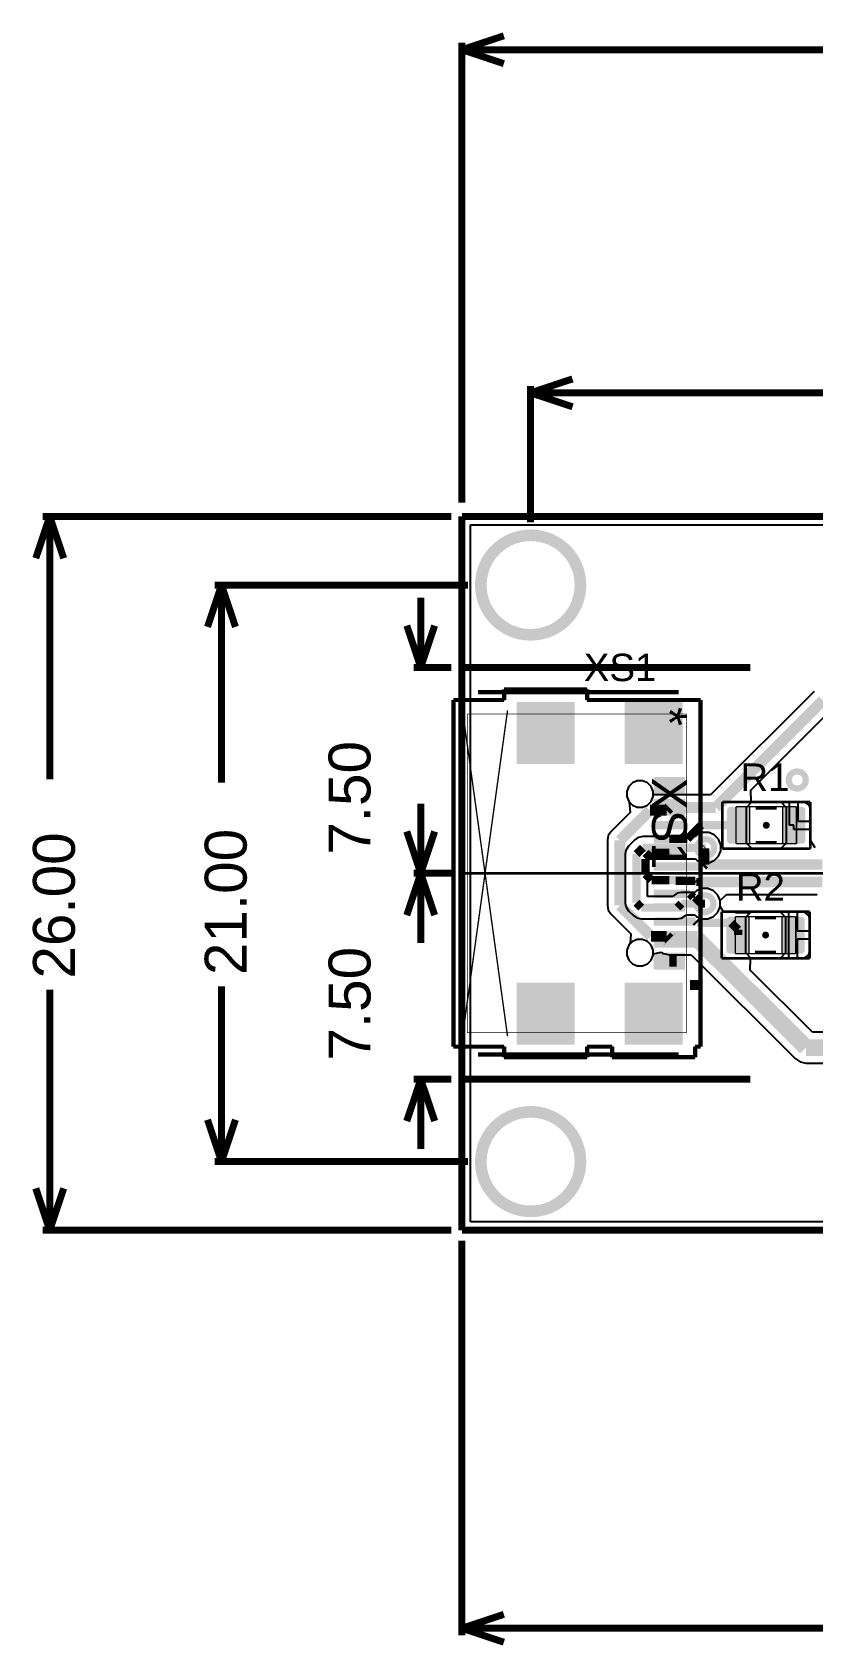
# Model space of a CAD drawing. Header units: inches. Extents: x 34 to 155, y 75 to 134.
# Drawn here: x 34.4 to 62.8, y 74.9 to 133.6 of the extents above; entities that cross this region are included whole.
import ezdxf

# ---------------------------------------------------------------- set-up
doc = ezdxf.new("R2010")
doc.units = ezdxf.units.IN
for name, color, linetype in [('Bottom Layer', 5, 'Continuous'), ('Bottom Solder', 6, 'Continuous'), ('Construction', 216, 'Continuous'), ('Mechanical 1', 6, 'Continuous'), ('Mechanical 13', 56, 'Continuous'), ('Mechanical 15', 56, 'Continuous'), ('Multi-Layer', 9, 'Continuous'), ('Top Layer', 1, 'Continuous'), ('Top Overlay', 2, 'Continuous'), ('Top Paste', 8, 'Continuous'), ('Top Solder', 216, 'Continuous')]:
    doc.layers.add(name, color=color, linetype=linetype)
doc.styles.add('Arial', font='', dxfattribs={"height": 0.2})
doc.styles.get('Arial').set_extended_font_data('Arial')

# ---------------------------------------------------------------- blocks, each defined once
blk = doc.blocks.new('USB4110_GF_A_GCT_97')
at = {"layer": 'Bottom Layer'}
h = blk.add_hatch(color=5, dxfattribs=at)
edge = h.paths.add_edge_path()
edge.add_arc((-2.8899993, 2.28780086), 0.3302, 0, 360)
edge = h.paths.add_edge_path(flags=0)
edge.add_arc((-2.8899993, 2.28780086), 0.3302, 0, 360)
h = blk.add_hatch(color=5, dxfattribs=at)
edge = h.paths.add_edge_path()
edge.add_arc((2.8899993, 2.28780086), 0.3302, 0, 360)
edge = h.paths.add_edge_path(flags=0)
edge.add_arc((2.8899993, 2.28780086), 0.3302, 0, 360)
at = {"layer": 'Bottom Solder'}
h = blk.add_hatch(color=6, dxfattribs=at)
edge = h.paths.add_edge_path()
edge.add_arc((-2.8899993, 2.28780086), 0.3302, 0, 360)
edge = h.paths.add_edge_path(flags=0)
edge.add_arc((-2.8899993, 2.28780086), 0.3302, 0, 360)
h = blk.add_hatch(color=6, dxfattribs=at)
edge = h.paths.add_edge_path()
edge.add_arc((2.8899993, 2.28780086), 0.3302, 0, 360)
edge = h.paths.add_edge_path(flags=0)
edge.add_arc((2.8899993, 2.28780086), 0.3302, 0, 360)
at = {"layer": 'Top Layer'}
for points in [[(-6.18949994, 3.79109986), (-4.030499939999999, 3.79109986), (-4.030499939999999, 1.78449986), (-6.18949994, 1.78449986)], [(-3.50480122, 3.93429998), (-2.89520122, 3.93429998), (-2.89520122, 2.79129998), (-3.50480122, 2.79129998)], [(-2.70480028, 3.93429998), (-2.09520028, 3.93429998), (-2.09520028, 2.79129998), (-2.70480028, 2.79129998)], [(-1.90239904, 3.93429998), (-1.59759904, 3.93429998), (-1.59759904, 2.79129998), (-1.90239904, 2.79129998)], [(-1.40240004, 3.93429998), (-1.09760004, 3.93429998), (-1.09760004, 2.79129998), (-1.40240004, 2.79129998)], [(-0.90240104, 3.93429998), (-0.5976010399999999, 3.93429998), (-0.5976010399999999, 2.79129998), (-0.90240104, 2.79129998)], [(-0.4023995, 3.93429998), (-0.0975995, 3.93429998), (-0.0975995, 2.79129998), (-0.4023995, 2.79129998)], [(0.0975995, 3.93429998), (0.4023995, 3.93429998), (0.4023995, 2.79129998), (0.0975995, 2.79129998)], [(0.5976010399999999, 3.93429998), (0.90240104, 3.93429998), (0.90240104, 2.79129998), (0.5976010399999999, 2.79129998)], [(1.09760004, 3.93429998), (1.40240004, 3.93429998), (1.40240004, 2.79129998), (1.09760004, 2.79129998)], [(1.59759904, 3.93429998), (1.90239904, 3.93429998), (1.90239904, 2.79129998), (1.59759904, 2.79129998)], [(2.09520028, 3.93429998), (2.70480028, 3.93429998), (2.70480028, 2.79129998), (2.09520028, 2.79129998)], [(2.89519868, 3.93429998), (3.50479868, 3.93429998), (3.50479868, 2.79129998), (2.89519868, 2.79129998)], [(4.030499939999999, 3.79109986), (6.18949994, 3.79109986), (6.18949994, 1.78449986), (4.030499939999999, 1.78449986)], [(-6.18949994, -0.1388999), (-4.030499939999999, -0.1388999), (-4.030499939999999, -2.1454999), (-6.18949994, -2.1454999)], [(4.030499939999999, -0.1388999), (6.18949994, -0.1388999), (6.18949994, -2.1454999), (4.030499939999999, -2.1454999)]]:
    blk.add_hatch(color=1, dxfattribs=at).paths.add_polyline_path(points)
h = blk.add_hatch(color=1, dxfattribs=at)
edge = h.paths.add_edge_path()
edge.add_arc((-2.8899993, 2.28780086), 0.3302, 0, 360)
edge = h.paths.add_edge_path(flags=0)
edge.add_arc((-2.8899993, 2.28780086), 0.3302, 0, 360)
h = blk.add_hatch(color=1, dxfattribs=at)
edge = h.paths.add_edge_path()
edge.add_arc((2.8899993, 2.28780086), 0.3302, 0, 360)
edge = h.paths.add_edge_path(flags=0)
edge.add_arc((2.8899993, 2.28780086), 0.3302, 0, 360)
at = {"layer": 'Top Paste'}
for points in [[(-6.18949994, 3.79109986), (-4.030499939999999, 3.79109986), (-4.030499939999999, 1.78449986), (-6.18949994, 1.78449986)], [(-3.50480122, 3.93429998), (-2.89520122, 3.93429998), (-2.89520122, 2.79129998), (-3.50480122, 2.79129998)], [(-2.70480028, 3.93429998), (-2.09520028, 3.93429998), (-2.09520028, 2.79129998), (-2.70480028, 2.79129998)], [(-1.90239904, 3.93429998), (-1.59759904, 3.93429998), (-1.59759904, 2.79129998), (-1.90239904, 2.79129998)], [(-1.40240004, 3.93429998), (-1.09760004, 3.93429998), (-1.09760004, 2.79129998), (-1.40240004, 2.79129998)], [(-0.90240104, 3.93429998), (-0.5976010399999999, 3.93429998), (-0.5976010399999999, 2.79129998), (-0.90240104, 2.79129998)], [(-0.4023995, 3.93429998), (-0.0975995, 3.93429998), (-0.0975995, 2.79129998), (-0.4023995, 2.79129998)], [(0.0975995, 3.93429998), (0.4023995, 3.93429998), (0.4023995, 2.79129998), (0.0975995, 2.79129998)], [(0.5976010399999999, 3.93429998), (0.90240104, 3.93429998), (0.90240104, 2.79129998), (0.5976010399999999, 2.79129998)], [(1.09760004, 3.93429998), (1.40240004, 3.93429998), (1.40240004, 2.79129998), (1.09760004, 2.79129998)], [(1.59759904, 3.93429998), (1.90239904, 3.93429998), (1.90239904, 2.79129998), (1.59759904, 2.79129998)], [(2.09520028, 3.93429998), (2.70480028, 3.93429998), (2.70480028, 2.79129998), (2.09520028, 2.79129998)], [(2.89519868, 3.93429998), (3.50479868, 3.93429998), (3.50479868, 2.79129998), (2.89519868, 2.79129998)], [(4.030499939999999, 3.79109986), (6.18949994, 3.79109986), (6.18949994, 1.78449986), (4.030499939999999, 1.78449986)], [(-6.18949994, -0.1388999), (-4.030499939999999, -0.1388999), (-4.030499939999999, -2.1454999), (-6.18949994, -2.1454999)], [(4.030499939999999, -0.1388999), (6.18949994, -0.1388999), (6.18949994, -2.1454999), (4.030499939999999, -2.1454999)]]:
    blk.add_hatch(color=8, dxfattribs=at).paths.add_polyline_path(points)
at = {"layer": 'Top Solder'}
for points in [[(-6.23949984, 3.84109976), (-3.98050004, 3.84109976), (-3.98050004, 1.73449996), (-6.23949984, 1.73449996)], [(-3.50480122, 3.93429998), (-2.89520122, 3.93429998), (-2.89520122, 2.79129998), (-3.50480122, 2.79129998)], [(-2.70480028, 3.93429998), (-2.09520028, 3.93429998), (-2.09520028, 2.79129998), (-2.70480028, 2.79129998)], [(-1.90239904, 3.93429998), (-1.59759904, 3.93429998), (-1.59759904, 2.79129998), (-1.90239904, 2.79129998)], [(-1.40240004, 3.93429998), (-1.09760004, 3.93429998), (-1.09760004, 2.79129998), (-1.40240004, 2.79129998)], [(-0.90240104, 3.93429998), (-0.5976010399999999, 3.93429998), (-0.5976010399999999, 2.79129998), (-0.90240104, 2.79129998)], [(-0.4023995, 3.93429998), (-0.0975995, 3.93429998), (-0.0975995, 2.79129998), (-0.4023995, 2.79129998)], [(0.0975995, 3.93429998), (0.4023995, 3.93429998), (0.4023995, 2.79129998), (0.0975995, 2.79129998)], [(0.5976010399999999, 3.93429998), (0.90240104, 3.93429998), (0.90240104, 2.79129998), (0.5976010399999999, 2.79129998)], [(1.09760004, 3.93429998), (1.40240004, 3.93429998), (1.40240004, 2.79129998), (1.09760004, 2.79129998)], [(1.59759904, 3.93429998), (1.90239904, 3.93429998), (1.90239904, 2.79129998), (1.59759904, 2.79129998)], [(2.09520028, 3.93429998), (2.70480028, 3.93429998), (2.70480028, 2.79129998), (2.09520028, 2.79129998)], [(2.89519868, 3.93429998), (3.50479868, 3.93429998), (3.50479868, 2.79129998), (2.89519868, 2.79129998)], [(3.98050004, 3.84109976), (6.23949984, 3.84109976), (6.23949984, 1.73449996), (3.98050004, 1.73449996)], [(-6.23949984, -0.0889), (-3.98050004, -0.0889), (-3.98050004, -2.1954998), (-6.23949984, -2.1954998)], [(3.98050004, -0.0889), (6.23949984, -0.0889), (6.23949984, -2.1954998), (3.98050004, -2.1954998)]]:
    blk.add_hatch(color=216, dxfattribs=at).paths.add_polyline_path(points)
h = blk.add_hatch(color=216, dxfattribs=at)
edge = h.paths.add_edge_path()
edge.add_arc((-2.8899993, 2.28780086), 0.3302, 0, 360)
edge = h.paths.add_edge_path(flags=0)
edge.add_arc((-2.8899993, 2.28780086), 0.3302, 0, 360)
h = blk.add_hatch(color=216, dxfattribs=at)
edge = h.paths.add_edge_path()
edge.add_arc((2.8899993, 2.28780086), 0.3302, 0, 360)
edge = h.paths.add_edge_path(flags=0)
edge.add_arc((2.8899993, 2.28780086), 0.3302, 0, 360)
at = {"layer": 'Mechanical 13', "const_width": 0.0254}
for points in [[(5.8039, 3.9878), (-5.8039, 3.9878)], [(-5.8039, -3.9878), (-5.8039, 3.9878)], [(5.8039, -3.9878), (5.8039, 3.9878)], [(5.8039, -3.9878), (-5.8039, -3.9878)]]:
    blk.add_lwpolyline(points, dxfattribs=at)
at = {"layer": 'Mechanical 15'}
for p, q in [((6.3119, 4.495799999999999), (-6.3119, 4.495799999999999)), ((-6.3119, 4.495799999999999), (-6.3119, 0.3691001)), ((6.3119, 4.299099859999999), (6.3119, 4.495799999999999)), ((6.697499939999999, 4.299099859999999), (6.3119, 4.299099859999999)), ((6.697499939999999, 1.27649986), (6.697499939999999, 4.299099859999999)), ((6.3119, 0.3691001), (6.3119, 1.27649986)), ((6.3119, 1.27649986), (6.697499939999999, 1.27649986)), ((-6.697499939999999, 0.3691001), (-6.697499939999999, -2.6534999)), ((-6.3119, 0.3691001), (-6.697499939999999, 0.3691001)), ((6.697499939999999, 0.3691001), (6.3119, 0.3691001)), ((6.697499939999999, -2.6534999), (6.697499939999999, 0.3691001)), ((-6.697499939999999, -2.6534999), (-6.3119, -2.6534999)), ((-6.3119, -2.6534999), (-6.3119, -4.495799999999999)), ((6.3119, -4.495799999999999), (6.3119, -2.6534999)), ((6.3119, -2.6534999), (6.697499939999999, -2.6534999)), ((-6.3119, -4.495799999999999), (6.3119, -4.495799999999999))]:
    blk.add_line(p, q, dxfattribs=at)
at = {"layer": 'Mechanical 15', "const_width": 0.1524}
for points in [[(6.3119, 4.495799999999999), (-6.3119, 4.495799999999999)], [(-6.3119, 0.3691001), (-6.3119, 4.495799999999999)], [(6.3119, 4.299099859999999), (6.3119, 4.495799999999999)], [(6.697499939999999, 4.299099859999999), (6.3119, 4.299099859999999)], [(6.697499939999999, 1.27649986), (6.697499939999999, 4.299099859999999)], [(6.3119, 0.3691001), (6.3119, 1.27649986)], [(6.697499939999999, 1.27649986), (6.3119, 1.27649986)], [(-6.3119, 0.3691001), (-6.697499939999999, 0.3691001)], [(-6.697499939999999, -2.6534999), (-6.697499939999999, 0.3691001)], [(6.697499939999999, 0.3691001), (6.3119, 0.3691001)], [(6.697499939999999, -2.6534999), (6.697499939999999, 0.3691001)], [(-6.3119, -2.6534999), (-6.697499939999999, -2.6534999)], [(-6.3119, -4.495799999999999), (-6.3119, -2.6534999)], [(6.3119, -4.495799999999999), (6.3119, -2.6534999)], [(6.697499939999999, -2.6534999), (6.3119, -2.6534999)], [(6.3119, -4.495799999999999), (-6.3119, -4.495799999999999)]]:
    blk.add_lwpolyline(points, dxfattribs=at)
at = {"layer": 'Top Overlay', "const_width": 0.1499997}
for points in [[(-6.599999499999999, -3.60000042), (-6.599999499999999, 3.70000022)], [(6.599999499999999, -3.60000042), (6.599999499999999, 3.70000022)]]:
    blk.add_lwpolyline(points, dxfattribs=at)
at = {"layer": 'Mechanical 13', "style": 'Arial'}
for s, p in [('*', (-6.05750122, 2.72779998)), ('XS1', (-3.4925, 2.72779998))]:
    blk.add_text(s, height=1.27, dxfattribs=at).set_placement(p)
blk = doc.blocks.new('RESC2012X70N_119')
at = {"layer": 'Mechanical 15'}
h = blk.add_hatch(color=56, dxfattribs=at)
edge = h.paths.add_edge_path()
edge.add_arc((0, 0), 0.127, 0, 360)
at = {"layer": 'Top Layer'}
h = blk.add_hatch(color=1, dxfattribs=at)
edge = h.paths.add_edge_path()
edge.add_arc((-1.30000121, -0.55000017), 0.0999998, 180, 270)
edge.add_line((-1.30000121, -0.64999997), (-0.69999987, -0.64999997))
edge.add_arc((-0.69999987, -0.55000017), 0.0999998, 270, 360)
edge.add_line((-0.60000007, -0.55000017), (-0.60000007, 0.55000017))
edge.add_arc((-0.69999987, 0.55000017), 0.0999998, 0, 90)
edge.add_line((-0.69999987, 0.64999997), (-1.30000121, 0.64999997))
edge.add_arc((-1.30000121, 0.55000017), 0.0999998, 90, 180)
edge.add_line((-1.40000101, 0.55000017), (-1.40000101, -0.55000017))
h = blk.add_hatch(color=1, dxfattribs=at)
edge = h.paths.add_edge_path()
edge.add_arc((0.69999987, -0.55000017), 0.0999998, 180, 270)
edge.add_line((0.69999987, -0.64999997), (1.30000121, -0.64999997))
edge.add_arc((1.30000121, -0.55000017), 0.0999998, 270, 360)
edge.add_line((1.40000101, -0.55000017), (1.40000101, 0.55000017))
edge.add_arc((1.30000121, 0.55000017), 0.0999998, 0, 90)
edge.add_line((1.30000121, 0.64999997), (0.69999987, 0.64999997))
edge.add_arc((0.69999987, 0.55000017), 0.0999998, 90, 180)
edge.add_line((0.60000007, 0.55000017), (0.60000007, -0.55000017))
at = {"layer": 'Top Paste'}
h = blk.add_hatch(color=8, dxfattribs=at)
edge = h.paths.add_edge_path()
edge.add_arc((-1.30000121, -0.55000017), 0.0999998, 180, 270)
edge.add_line((-1.30000121, -0.64999997), (-0.69999987, -0.64999997))
edge.add_arc((-0.69999987, -0.55000017), 0.0999998, 270, 360)
edge.add_line((-0.60000007, -0.55000017), (-0.60000007, 0.55000017))
edge.add_arc((-0.69999987, 0.55000017), 0.0999998, 0, 90)
edge.add_line((-0.69999987, 0.64999997), (-1.30000121, 0.64999997))
edge.add_arc((-1.30000121, 0.55000017), 0.0999998, 90, 180)
edge.add_line((-1.40000101, 0.55000017), (-1.40000101, -0.55000017))
h = blk.add_hatch(color=8, dxfattribs=at)
edge = h.paths.add_edge_path()
edge.add_arc((0.69999987, -0.55000017), 0.0999998, 180, 270)
edge.add_line((0.69999987, -0.64999997), (1.30000121, -0.64999997))
edge.add_arc((1.30000121, -0.55000017), 0.0999998, 270, 360)
edge.add_line((1.40000101, -0.55000017), (1.40000101, 0.55000017))
edge.add_arc((1.30000121, 0.55000017), 0.0999998, 0, 90)
edge.add_line((1.30000121, 0.64999997), (0.69999987, 0.64999997))
edge.add_arc((0.69999987, 0.55000017), 0.0999998, 90, 180)
edge.add_line((0.60000007, 0.55000017), (0.60000007, -0.55000017))
at = {"layer": 'Top Solder'}
h = blk.add_hatch(color=216, dxfattribs=at)
edge = h.paths.add_edge_path()
edge.add_arc((-1.30000121, -0.55000017), 0.12500102, 180, 270)
edge.add_line((-1.30000121, -0.67500119), (-0.69999987, -0.67500119))
edge.add_arc((-0.69999987, -0.55000017), 0.12500102, 270, 360)
edge.add_line((-0.57499885, -0.55000017), (-0.57499885, 0.55000017))
edge.add_arc((-0.69999987, 0.55000017), 0.12500102, 0, 90)
edge.add_line((-0.69999987, 0.67500119), (-1.30000121, 0.67500119))
edge.add_arc((-1.30000121, 0.55000017), 0.12500102, 90, 180)
edge.add_line((-1.42500223, 0.55000017), (-1.42500223, -0.55000017))
h = blk.add_hatch(color=216, dxfattribs=at)
edge = h.paths.add_edge_path()
edge.add_arc((0.69999987, -0.55000017), 0.12500102, 180, 270)
edge.add_line((0.69999987, -0.67500119), (1.30000121, -0.67500119))
edge.add_arc((1.30000121, -0.55000017), 0.12500102, 270, 360)
edge.add_line((1.42500223, -0.55000017), (1.42500223, 0.55000017))
edge.add_arc((1.30000121, 0.55000017), 0.12500102, 0, 90)
edge.add_line((1.30000121, 0.67500119), (0.69999987, 0.67500119))
edge.add_arc((0.69999987, 0.55000017), 0.12500102, 90, 180)
edge.add_line((0.57499885, 0.55000017), (0.57499885, -0.55000017))
at = {"layer": 'Mechanical 13', "const_width": 0.0499999}
for points in [[(-1.10000034, 0.67499992), (-1.10000034, -0.67499992)], [(-0.6000013399999999, 0.67499992), (-1.10000034, 0.67499992)], [(-0.6000013399999999, 0.67499992), (-0.6000013399999999, -0.67499992)], [(0.6000013399999999, 0.6739991599999999), (-0.6000013399999999, 0.6735114799999999)], [(0.6000013399999999, 0.6739991599999999), (-0.6000013399999999, 0.6735114799999999)], [(0.6000013399999999, 0.67499992), (0.6000013399999999, -0.67499992)], [(1.10000034, 0.67499992), (0.6000013399999999, 0.67499992)], [(1.10000034, 0.67499992), (1.10000034, -0.67499992)], [(-0.6000013399999999, -0.67499992), (-1.10000034, -0.67499992)], [(0.6000013399999999, -0.6735114799999999), (-0.6000013399999999, -0.6739991599999999)], [(0.6000013399999999, -0.6739991599999999), (-0.6000013399999999, -0.6739991599999999)], [(1.10000034, -0.67499992), (0.6000013399999999, -0.67499992)]]:
    blk.add_lwpolyline(points, dxfattribs=at)
at = {"layer": 'Mechanical 15', "const_width": 0.0999998}
for points in [[(-1.59999934, 0.8500008399999999), (-1.59999934, -0.8500008399999999)], [(1.59999934, 0.8500008399999999), (-1.59999934, 0.8500008399999999)], [(1.59999934, 0.8500008399999999), (1.59999934, -0.8500008399999999)], [(1.59999934, -0.8500008399999999), (-1.59999934, -0.8500008399999999)]]:
    blk.add_lwpolyline(points, dxfattribs=at)
at = {"layer": 'Top Layer'}
for p, q in [((-0.72499982, 0.6499986999999999), (-0.5249976799999999, 0.8500008399999999)), ((-0.72499982, -0.65000124), (-0.72499982, 0.6499986999999999)), ((-0.5249976799999999, 0.8500008399999999), (0.52500022, 0.8500008399999999)), ((0.52500022, 0.8500008399999999), (0.72499982, 0.65000124)), ((0.72499982, 0.65000124), (0.72499982, -0.65000124)), ((-0.52500022, -0.8500008399999999), (-0.72499982, -0.65000124)), ((0.52500022, -0.8500008399999999), (-0.52500022, -0.8500008399999999)), ((0.72499982, -0.65000124), (0.52500022, -0.8500008399999999))]:
    blk.add_line(p, q, dxfattribs=at)
at = {"layer": 'Top Overlay', "const_width": 0.127}
for points in [[(0.3809999999999999, 0.635), (-0.3809999999999999, 0.635)], [(0.3809999999999999, -0.635), (-0.3809999999999999, -0.635)]]:
    blk.add_lwpolyline(points, dxfattribs=at)
blk = doc.blocks.new('RESC2012X70N_120')
at = {"layer": 'Mechanical 15'}
h = blk.add_hatch(color=56, dxfattribs=at)
edge = h.paths.add_edge_path()
edge.add_arc((0, 0), 0.127, 0, 360)
at = {"layer": 'Top Layer'}
h = blk.add_hatch(color=1, dxfattribs=at)
edge = h.paths.add_edge_path()
edge.add_arc((-1.30000121, -0.55000017), 0.0999998, 180, 270)
edge.add_line((-1.30000121, -0.64999997), (-0.69999987, -0.64999997))
edge.add_arc((-0.69999987, -0.55000017), 0.0999998, 270, 360)
edge.add_line((-0.60000007, -0.55000017), (-0.60000007, 0.55000017))
edge.add_arc((-0.69999987, 0.55000017), 0.0999998, 0, 90)
edge.add_line((-0.69999987, 0.64999997), (-1.30000121, 0.64999997))
edge.add_arc((-1.30000121, 0.55000017), 0.0999998, 90, 180)
edge.add_line((-1.40000101, 0.55000017), (-1.40000101, -0.55000017))
h = blk.add_hatch(color=1, dxfattribs=at)
edge = h.paths.add_edge_path()
edge.add_arc((0.69999987, -0.55000017), 0.0999998, 180, 270)
edge.add_line((0.69999987, -0.64999997), (1.30000121, -0.64999997))
edge.add_arc((1.30000121, -0.55000017), 0.0999998, 270, 360)
edge.add_line((1.40000101, -0.55000017), (1.40000101, 0.55000017))
edge.add_arc((1.30000121, 0.55000017), 0.0999998, 0, 90)
edge.add_line((1.30000121, 0.64999997), (0.69999987, 0.64999997))
edge.add_arc((0.69999987, 0.55000017), 0.0999998, 90, 180)
edge.add_line((0.60000007, 0.55000017), (0.60000007, -0.55000017))
at = {"layer": 'Top Paste'}
h = blk.add_hatch(color=8, dxfattribs=at)
edge = h.paths.add_edge_path()
edge.add_arc((-1.30000121, -0.55000017), 0.0999998, 180, 270)
edge.add_line((-1.30000121, -0.64999997), (-0.69999987, -0.64999997))
edge.add_arc((-0.69999987, -0.55000017), 0.0999998, 270, 360)
edge.add_line((-0.60000007, -0.55000017), (-0.60000007, 0.55000017))
edge.add_arc((-0.69999987, 0.55000017), 0.0999998, 0, 90)
edge.add_line((-0.69999987, 0.64999997), (-1.30000121, 0.64999997))
edge.add_arc((-1.30000121, 0.55000017), 0.0999998, 90, 180)
edge.add_line((-1.40000101, 0.55000017), (-1.40000101, -0.55000017))
h = blk.add_hatch(color=8, dxfattribs=at)
edge = h.paths.add_edge_path()
edge.add_arc((0.69999987, -0.55000017), 0.0999998, 180, 270)
edge.add_line((0.69999987, -0.64999997), (1.30000121, -0.64999997))
edge.add_arc((1.30000121, -0.55000017), 0.0999998, 270, 360)
edge.add_line((1.40000101, -0.55000017), (1.40000101, 0.55000017))
edge.add_arc((1.30000121, 0.55000017), 0.0999998, 0, 90)
edge.add_line((1.30000121, 0.64999997), (0.69999987, 0.64999997))
edge.add_arc((0.69999987, 0.55000017), 0.0999998, 90, 180)
edge.add_line((0.60000007, 0.55000017), (0.60000007, -0.55000017))
at = {"layer": 'Top Solder'}
h = blk.add_hatch(color=216, dxfattribs=at)
edge = h.paths.add_edge_path()
edge.add_arc((-1.30000121, -0.55000017), 0.12500102, 180, 270)
edge.add_line((-1.30000121, -0.67500119), (-0.69999987, -0.67500119))
edge.add_arc((-0.69999987, -0.55000017), 0.12500102, 270, 360)
edge.add_line((-0.57499885, -0.55000017), (-0.57499885, 0.55000017))
edge.add_arc((-0.69999987, 0.55000017), 0.12500102, 0, 90)
edge.add_line((-0.69999987, 0.67500119), (-1.30000121, 0.67500119))
edge.add_arc((-1.30000121, 0.55000017), 0.12500102, 90, 180)
edge.add_line((-1.42500223, 0.55000017), (-1.42500223, -0.55000017))
h = blk.add_hatch(color=216, dxfattribs=at)
edge = h.paths.add_edge_path()
edge.add_arc((0.69999987, -0.55000017), 0.12500102, 180, 270)
edge.add_line((0.69999987, -0.67500119), (1.30000121, -0.67500119))
edge.add_arc((1.30000121, -0.55000017), 0.12500102, 270, 360)
edge.add_line((1.42500223, -0.55000017), (1.42500223, 0.55000017))
edge.add_arc((1.30000121, 0.55000017), 0.12500102, 0, 90)
edge.add_line((1.30000121, 0.67500119), (0.69999987, 0.67500119))
edge.add_arc((0.69999987, 0.55000017), 0.12500102, 90, 180)
edge.add_line((0.57499885, 0.55000017), (0.57499885, -0.55000017))
at = {"layer": 'Mechanical 13', "const_width": 0.0499999}
for points in [[(-1.10000034, -0.67499992), (-1.10000034, 0.67499992)], [(-1.10000034, 0.67499992), (-0.6000013399999999, 0.67499992)], [(-0.6000013399999999, -0.67499992), (-0.6000013399999999, 0.67499992)], [(-0.6000013399999999, 0.6735114799999999), (0.6000013399999999, 0.6739991599999999)], [(-0.6000013399999999, 0.6735114799999999), (0.6000013399999999, 0.6739991599999999)], [(0.6000013399999999, -0.67499992), (0.6000013399999999, 0.67499992)], [(0.6000013399999999, 0.67499992), (1.10000034, 0.67499992)], [(1.10000034, -0.67499992), (1.10000034, 0.67499992)], [(-1.10000034, -0.67499992), (-0.6000013399999999, -0.67499992)], [(-0.6000013399999999, -0.6739991599999999), (0.6000013399999999, -0.6735114799999999)], [(-0.6000013399999999, -0.6739991599999999), (0.6000013399999999, -0.6739991599999999)], [(0.6000013399999999, -0.67499992), (1.10000034, -0.67499992)]]:
    blk.add_lwpolyline(points, dxfattribs=at)
at = {"layer": 'Mechanical 15', "const_width": 0.0999998}
for points in [[(-1.59999934, -0.8500008399999999), (-1.59999934, 0.8500008399999999)], [(-1.59999934, 0.8500008399999999), (1.59999934, 0.8500008399999999)], [(1.59999934, -0.8500008399999999), (1.59999934, 0.8500008399999999)], [(-1.59999934, -0.8500008399999999), (1.59999934, -0.8500008399999999)]]:
    blk.add_lwpolyline(points, dxfattribs=at)
at = {"layer": 'Top Layer'}
for p, q in [((-0.72499982, 0.6499986999999999), (-0.5249976799999999, 0.8500008399999999)), ((-0.72499982, -0.65000124), (-0.72499982, 0.6499986999999999)), ((-0.5249976799999999, 0.8500008399999999), (0.52500022, 0.8500008399999999)), ((0.52500022, 0.8500008399999999), (0.72499982, 0.65000124)), ((0.72499982, 0.65000124), (0.72499982, -0.65000124)), ((-0.52500022, -0.8500008399999999), (-0.72499982, -0.65000124)), ((0.52500022, -0.8500008399999999), (-0.52500022, -0.8500008399999999)), ((0.72499982, -0.65000124), (0.52500022, -0.8500008399999999))]:
    blk.add_line(p, q, dxfattribs=at)
at = {"layer": 'Top Overlay', "const_width": 0.127}
for points in [[(-0.3809999999999999, 0.635), (0.3809999999999999, 0.635)], [(-0.3809999999999999, -0.635), (0.3809999999999999, -0.635)]]:
    blk.add_lwpolyline(points, dxfattribs=at)

msp = doc.modelspace()

# ---------------------------------------------------------------- hatches: boundary and pattern name
at = {"layer": 'Bottom Layer'}
h = msp.add_hatch(color=5, dxfattribs=at)
edge = h.paths.add_edge_path()
edge.add_arc((52.49999913999999, 113.49999906), 1.99999854, 0, 360)
edge = h.paths.add_edge_path(flags=0)
edge.add_arc((52.49999913999999, 113.49999906), 1.59999934, 0, 360)
h = msp.add_hatch(color=5, dxfattribs=at)
edge = h.paths.add_edge_path()
edge.add_arc((62.20000005999999, 106.40000056), 0.3999992, 0, 360)
edge = h.paths.add_edge_path(flags=0)
edge.add_arc((62.20000005999999, 106.40000056), 0.1999996, 0, 360)
h = msp.add_hatch(color=5, dxfattribs=at)
edge = h.paths.add_edge_path()
edge.add_arc((58.8690593, 103.9309453), 0.3999992, 0, 360)
edge = h.paths.add_edge_path(flags=0)
edge.add_arc((58.8690593, 103.9309453), 0.1999996, 0, 360)
h = msp.add_hatch(color=5, dxfattribs=at)
edge = h.paths.add_edge_path()
edge.add_arc((58.84298365999999, 101.89520134), 0.3999992, 0, 360)
edge = h.paths.add_edge_path(flags=0)
edge.add_arc((58.84298365999999, 101.89520134), 0.1999996, 0, 360)
h = msp.add_hatch(color=5, dxfattribs=at)
edge = h.paths.add_edge_path()
edge.add_arc((52.49999913999999, 92.50000041999999), 1.99999854, 0, 360)
edge = h.paths.add_edge_path(flags=0)
edge.add_arc((52.49999913999999, 92.50000041999999), 1.59999934, 0, 360)
at = {"layer": 'Bottom Solder'}
h = msp.add_hatch(color=6, dxfattribs=at)
edge = h.paths.add_edge_path()
edge.add_arc((52.49999913999999, 113.49999906), 2.02499976, 0, 360)
edge = h.paths.add_edge_path(flags=0)
edge.add_arc((52.49999913999999, 113.49999906), 1.59999934, 0, 360)
h = msp.add_hatch(color=6, dxfattribs=at)
edge = h.paths.add_edge_path()
edge.add_arc((62.20000005999999, 106.40000056), 0.4250004199999999, 0, 360)
edge = h.paths.add_edge_path(flags=0)
edge.add_arc((62.20000005999999, 106.40000056), 0.1999996, 0, 360)
h = msp.add_hatch(color=6, dxfattribs=at)
edge = h.paths.add_edge_path()
edge.add_arc((58.8690593, 103.9309453), 0.4250004199999999, 0, 360)
edge = h.paths.add_edge_path(flags=0)
edge.add_arc((58.8690593, 103.9309453), 0.1999996, 0, 360)
h = msp.add_hatch(color=6, dxfattribs=at)
edge = h.paths.add_edge_path()
edge.add_arc((58.84298365999999, 101.89520134), 0.4250004199999999, 0, 360)
edge = h.paths.add_edge_path(flags=0)
edge.add_arc((58.84298365999999, 101.89520134), 0.1999996, 0, 360)
h = msp.add_hatch(color=6, dxfattribs=at)
edge = h.paths.add_edge_path()
edge.add_arc((52.49999913999999, 92.50000041999999), 2.02499976, 0, 360)
edge = h.paths.add_edge_path(flags=0)
edge.add_arc((52.49999913999999, 92.50000041999999), 1.59999934, 0, 360)
at = {"layer": 'Multi-Layer'}
h = msp.add_hatch(color=9, dxfattribs=at)
edge = h.paths.add_edge_path()
edge.add_arc((52.49999913999999, 113.49999906), 1.99999854, 0, 360)
edge = h.paths.add_edge_path(flags=0)
edge.add_arc((52.49999913999999, 113.49999906), 1.59999934, 0, 360)
h = msp.add_hatch(color=9, dxfattribs=at)
edge = h.paths.add_edge_path()
edge.add_arc((52.49999913999999, 92.50000041999999), 1.99999854, 0, 360)
edge = h.paths.add_edge_path(flags=0)
edge.add_arc((52.49999913999999, 92.50000041999999), 1.59999934, 0, 360)
at = {"layer": 'Top Layer'}
h = msp.add_hatch(color=1, dxfattribs=at)
edge = h.paths.add_edge_path()
edge.add_arc((52.49999913999999, 113.49999906), 1.99999854, 0, 360)
edge = h.paths.add_edge_path(flags=0)
edge.add_arc((52.49999913999999, 113.49999906), 1.59999934, 0, 360)
h = msp.add_hatch(color=1, dxfattribs=at)
edge = h.paths.add_edge_path()
edge.add_arc((62.20000005999999, 106.40000056), 0.3999992, 0, 360)
edge = h.paths.add_edge_path(flags=0)
edge.add_arc((62.20000005999999, 106.40000056), 0.1999996, 0, 360)
h = msp.add_hatch(color=1, dxfattribs=at)
edge = h.paths.add_edge_path()
edge.add_arc((58.8690593, 103.9309453), 0.3999992, 0, 360)
edge = h.paths.add_edge_path(flags=0)
edge.add_arc((58.8690593, 103.9309453), 0.1999996, 0, 360)
h = msp.add_hatch(color=1, dxfattribs=at)
edge = h.paths.add_edge_path()
edge.add_arc((58.84298365999999, 101.89520134), 0.3999992, 0, 360)
edge = h.paths.add_edge_path(flags=0)
edge.add_arc((58.84298365999999, 101.89520134), 0.1999996, 0, 360)
h = msp.add_hatch(color=1, dxfattribs=at)
edge = h.paths.add_edge_path()
edge.add_arc((52.49999913999999, 92.50000041999999), 1.99999854, 0, 360)
edge = h.paths.add_edge_path(flags=0)
edge.add_arc((52.49999913999999, 92.50000041999999), 1.59999934, 0, 360)
at = {"layer": 'Top Solder'}
h = msp.add_hatch(color=216, dxfattribs=at)
edge = h.paths.add_edge_path()
edge.add_arc((52.49999913999999, 113.49999906), 2.02499976, 0, 360)
edge = h.paths.add_edge_path(flags=0)
edge.add_arc((52.49999913999999, 113.49999906), 1.59999934, 0, 360)
h = msp.add_hatch(color=216, dxfattribs=at)
edge = h.paths.add_edge_path()
edge.add_arc((62.20000005999999, 106.40000056), 0.4250004199999999, 0, 360)
edge = h.paths.add_edge_path(flags=0)
edge.add_arc((62.20000005999999, 106.40000056), 0.1999996, 0, 360)
h = msp.add_hatch(color=216, dxfattribs=at)
edge = h.paths.add_edge_path()
edge.add_arc((58.8690593, 103.9309453), 0.4250004199999999, 0, 360)
edge = h.paths.add_edge_path(flags=0)
edge.add_arc((58.8690593, 103.9309453), 0.1999996, 0, 360)
h = msp.add_hatch(color=216, dxfattribs=at)
edge = h.paths.add_edge_path()
edge.add_arc((58.84298365999999, 101.89520134), 0.4250004199999999, 0, 360)
edge = h.paths.add_edge_path(flags=0)
edge.add_arc((58.84298365999999, 101.89520134), 0.1999996, 0, 360)
h = msp.add_hatch(color=216, dxfattribs=at)
edge = h.paths.add_edge_path()
edge.add_arc((52.49999913999999, 92.50000041999999), 2.02499976, 0, 360)
edge = h.paths.add_edge_path(flags=0)
edge.add_arc((52.49999913999999, 92.50000041999999), 1.59999934, 0, 360)

# ---------------------------------------------------------------- linework, layer by layer
at = {"layer": 'Bottom Layer'}
for p, q in [((50.30586332, 90.30586459999999), (50.30586332, 115.69413488)), ((50.30586332, 115.69413488), (97.50000057999999, 115.69413488)), ((56.06791173999999, 106.16201272), (55.99480546, 105.98551828)), ((55.99480546, 105.98551828), (55.99480546, 105.79448488)), ((55.99480546, 105.79448488), (56.06791173999999, 105.61799044)), ((56.20299401999999, 106.297095), (56.06791173999999, 106.16201272)), ((56.37948846, 106.37020128), (56.20299401999999, 106.297095)), ((56.57052185999999, 106.37020128), (56.37948846, 106.37020128)), ((56.7470163, 106.297095), (56.57052185999999, 106.37020128)), ((56.88209858, 106.16201272), (56.7470163, 106.297095)), ((56.95520485999999, 105.98551828), (56.88209858, 106.16201272)), ((56.88209858, 105.61799044), (56.95520485999999, 105.79448488)), ((56.95520485999999, 105.79448488), (56.95520485999999, 105.98551828)), ((56.06791173999999, 105.61799044), (56.20299401999999, 105.48290816)), ((56.20299401999999, 105.48290816), (56.37948846, 105.40980188)), ((56.37948846, 105.40980188), (56.57052185999999, 105.40980188)), ((56.57052185999999, 105.40980188), (56.7470163, 105.48290816)), ((56.7470163, 105.48290816), (56.88209858, 105.61799044)), ((56.29255696, 104.21932166), (56.06161761999999, 103.98838486)), ((56.29256204, 104.21932928), (56.29255696, 104.21932166)), ((56.38097182, 104.27840206), (56.29256204, 104.21932928)), ((56.42487572, 104.30773906), (56.38097182, 104.27840206)), ((56.58094602, 104.33878294), (56.42487572, 104.30773906)), ((56.58095872, 104.3387804), (56.58094602, 104.33878294)), ((58.49908035999999, 104.3387804), (56.58095872, 104.3387804)), ((58.55751052, 104.39721056), (58.49908035999999, 104.3387804)), ((58.75965896, 104.4809442), (58.55751052, 104.39721056)), ((58.97845963999999, 104.4809442), (58.75965896, 104.4809442)), ((59.18060808, 104.39721056), (58.97845963999999, 104.4809442)), ((59.33532455999999, 104.24249408), (59.18060808, 104.39721056)), ((59.41905819999999, 104.04034564), (59.33532455999999, 104.24249408)), ((59.41905819999999, 103.82154496), (59.41905819999999, 104.04034564)), ((55.96805926, 103.83017842), (55.94216395999999, 103.70000088)), ((55.94216395999999, 103.70000088), (55.94216649999999, 103.69998818)), ((55.94216649999999, 103.69998818), (55.94216649999999, 101.92575246)), ((55.97321037999999, 103.85607372), (55.96805926, 103.83017842)), ((56.06161761999999, 103.98838486), (55.97321037999999, 103.85607372)), ((56.7578367, 102.15783734), (56.7578367, 103.5231102)), ((56.7578367, 103.5231102), (58.49908035999999, 103.5231102)), ((58.49908035999999, 103.5231102), (58.55751052, 103.46468004)), ((58.55751052, 103.46468004), (58.75965896, 103.3809464)), ((58.97845963999999, 103.3809464), (59.18060808, 103.46468004)), ((59.18060808, 103.46468004), (59.33532455999999, 103.61939652)), ((59.33532455999999, 103.61939652), (59.41905819999999, 103.82154496)), ((58.75965896, 103.3809464), (58.97845963999999, 103.3809464)), ((57.83210684, 102.2719951), (57.78820294, 102.2426581)), ((57.98817714, 102.30303898), (57.83210684, 102.2719951)), ((57.98818984, 102.30303644), (57.98817714, 102.30303898)), ((58.47300472, 102.30303644), (57.98818984, 102.30303644)), ((58.53143487999999, 102.3614666), (58.47300472, 102.30303644)), ((58.73358332, 102.44520024), (58.53143487999999, 102.3614666)), ((58.952384, 102.44520024), (58.73358332, 102.44520024)), ((59.15453244, 102.3614666), (58.952384, 102.44520024)), ((59.30924891999999, 102.20675012), (59.15453244, 102.3614666)), ((55.94216649999999, 101.92575246), (55.94216395999999, 101.92573976)), ((55.94216395999999, 101.92573976), (55.96805926, 101.79556222)), ((55.96805926, 101.79556222), (55.97321037999999, 101.76966692)), ((55.97321037999999, 101.76966692), (56.06161761999999, 101.63735578)), ((57.67404771999999, 102.15783734), (56.7578367, 102.15783734)), ((57.69978808, 102.1835777), (57.67404771999999, 102.15783734)), ((57.69979316, 102.18358532), (57.69978808, 102.1835777)), ((57.78820294, 102.2426581), (57.69979316, 102.18358532)), ((59.39298256, 102.00460168), (59.30924891999999, 102.20675012)), ((59.30924891999999, 101.58365256), (59.39298256, 101.785801)), ((59.39298256, 101.785801), (59.39298256, 102.00460168)), ((56.06161761999999, 101.63735578), (56.23735006, 101.46162588)), ((56.23735006, 101.46162588), (56.23735514, 101.46161826)), ((56.23735514, 101.46161826), (56.32576492, 101.40254548)), ((56.32576492, 101.40254548), (56.36966882, 101.37320848)), ((56.36966882, 101.37320848), (56.52573912, 101.3421646)), ((56.52573912, 101.3421646), (56.52575182, 101.34216714)), ((56.52575182, 101.34216714), (57.84296533999999, 101.34216714)), ((57.84296533999999, 101.34216714), (57.84297804, 101.3421646)), ((57.84297804, 101.3421646), (57.97315557999999, 101.3680599)), ((57.97315557999999, 101.3680599), (57.99905088, 101.37321102)), ((57.99905088, 101.37321102), (58.13136201999999, 101.46161826)), ((58.13136201999999, 101.46161826), (58.15711, 101.48736624)), ((58.15711, 101.48736624), (58.47300472, 101.48736624)), ((58.47300472, 101.48736624), (58.53143487999999, 101.42893608)), ((58.53143487999999, 101.42893608), (58.73358332, 101.34520244)), ((58.73358332, 101.34520244), (58.952384, 101.34520244)), ((58.952384, 101.34520244), (59.15453244, 101.42893608)), ((59.15453244, 101.42893608), (59.30924891999999, 101.58365256)), ((56.20299401999999, 100.5170964), (56.06791173999999, 100.38201412)), ((56.37948846, 100.59020268), (56.20299401999999, 100.5170964)), ((56.57052185999999, 100.59020268), (56.37948846, 100.59020268)), ((56.7470163, 100.5170964), (56.57052185999999, 100.59020268)), ((56.88209858, 100.38201412), (56.7470163, 100.5170964)), ((56.06791173999999, 100.38201412), (55.99480546, 100.20551968)), ((55.99480546, 100.20551968), (55.99480546, 100.01448628)), ((55.99480546, 100.01448628), (56.06791173999999, 99.83799184)), ((56.95520485999999, 100.20551968), (56.88209858, 100.38201412)), ((56.88209858, 99.83799184), (56.95520485999999, 100.01448628)), ((56.95520485999999, 100.01448628), (56.95520485999999, 100.20551968)), ((56.06791173999999, 99.83799184), (56.20299401999999, 99.70290956)), ((56.20299401999999, 99.70290956), (56.37948846, 99.62980327999999)), ((56.37948846, 99.62980327999999), (56.57052185999999, 99.62980327999999)), ((56.57052185999999, 99.62980327999999), (56.7470163, 99.70290956)), ((56.7470163, 99.70290956), (56.88209858, 99.83799184)), ((97.50000057999999, 90.30586459999999), (50.30586332, 90.30586459999999))]:
    msp.add_line(p, q, dxfattribs=at)
at = {"layer": 'Bottom Layer', "const_width": 0.2999994}
for points in [[(56.35000159999999, 103.70000088), (56.58094602, 103.9309453)], [(56.58094602, 103.9309453), (58.8690593, 103.9309453)], [(56.35000159999999, 101.92573976), (56.35000159999999, 103.70000088)], [(56.35000159999999, 101.92573976), (56.52573912, 101.75000224)], [(56.52573912, 101.75000224), (57.84297804, 101.75000224)], [(57.84297804, 101.75000224), (57.98817714, 101.89520134)], [(57.98817714, 101.89520134), (58.84298365999999, 101.89520134)]]:
    msp.add_lwpolyline(points, dxfattribs=at)
at = {"layer": 'Construction'}
for points, const_width in [([(48.49999952, 110.49999998), (48.49999952, 113.03999998)], 0.254), ([(47.99199952, 112.02399998), (48.49999952, 110.49999998)], 0.254), ([(48.49999952, 110.49999998), (49.00799952, 112.02399998)], 0.254), ([(48.24599952, 110.49999998), (49.61899906, 110.49999998)], 0.254), ([(49.99999905999999, 110.49999998), (60.50000092, 110.49999998)], 0.254), ([(50.0224044, 108.93090228), (51.6589645, 97.06910228)], 0.0499999), ([(50.0224044, 97.06910228), (51.6589645, 108.93090228)], 0.0499999), ([(48.49999952, 102.99999974), (48.49999952, 105.53999974)], 0.254), ([(47.99199952, 104.52399974), (48.49999952, 102.99999974)], 0.254), ([(48.49999952, 102.99999974), (49.00799952, 104.52399974)], 0.254), ([(47.99199952, 101.47599974), (48.49999952, 102.99999974)], 0.254), ([(48.24599952, 102.99999974), (49.61899906, 102.99999974)], 0.254), ([(48.24599952, 102.99999974), (49.69599915999999, 102.99999974)], 0.254), ([(48.49999952, 102.99999974), (49.00799952, 101.47599974)], 0.254), ([(48.49999952, 100.45999974), (48.49999952, 102.99999974)], 0.254), ([(49.99999905999999, 102.99999974), (139.9999994, 102.99999974)], 0.0999998), ([(47.99199952, 93.97599949999999), (48.49999952, 95.49999949999999)], 0.254), ([(48.24599952, 95.49999949999999), (49.61899906, 95.49999949999999)], 0.254), ([(48.49999952, 95.49999949999999), (49.00799952, 93.97599949999999)], 0.254), ([(48.49999952, 92.9599995), (48.49999952, 95.49999949999999)], 0.254), ([(49.99999905999999, 95.49999949999999), (60.50000092, 95.49999949999999)], 0.254)]:
    msp.add_lwpolyline(points, dxfattribs=dict(at, const_width=const_width))
at = {"layer": 'Mechanical 1', "const_width": 0.254}
for points in [[(49.99999905999999, 133.0000007), (51.52399906, 133.5080007)], [(49.99999905999999, 116.50000068), (49.99999905999999, 133.2540007)], [(49.99999905999999, 133.0000007), (51.52399906, 132.4920007)], [(49.99999905999999, 133.0000007), (90.75930794, 133.0000007)], [(52.49999913999999, 120.5000003), (54.02399913999999, 121.0080003)], [(52.49999913999999, 115.77899882), (52.49999913999999, 120.7540003)], [(52.49999913999999, 120.5000003), (54.02399913999999, 119.9920003)], [(52.49999913999999, 120.5000003), (69.25930776, 120.5000003)], [(34.49200112, 114.47599914), (35.00000112, 115.99999914)], [(34.74600112, 115.99999914), (49.61899906, 115.99999914)], [(35.00000112, 115.99999914), (35.50800112, 114.47599914)], [(35.00000112, 106.4278923), (35.00000112, 115.99999914)], [(49.99999905999999, 115.99999914), (112.50000106, 115.99999914)], [(49.99999905999999, 90.00000033999999), (49.99999905999999, 115.99999914)], [(40.74199878, 111.97599906), (41.24999878, 113.49999906)], [(40.99599877999999, 113.49999906), (50.22099937999999, 113.49999906)], [(41.24999878, 113.49999906), (41.75799877999999, 111.97599906)], [(41.24999878, 106.30093294), (41.24999878, 113.49999906)], [(35.00000112, 90.00000033999999), (35.00000112, 98.75930971999999)], [(41.24999878, 92.50000041999999), (41.24999878, 98.88626907999999)], [(40.74199878, 94.02400042), (41.24999878, 92.50000041999999)], [(41.24999878, 92.50000041999999), (41.75799877999999, 94.02400042)], [(40.99599877999999, 92.50000041999999), (50.22099937999999, 92.50000041999999)], [(34.49200112, 91.52400033999999), (35.00000112, 90.00000033999999)], [(35.00000112, 90.00000033999999), (35.50800112, 91.52400033999999)], [(34.74600112, 90.00000033999999), (49.61899906, 90.00000033999999)], [(49.99999905999999, 90.00000033999999), (112.50000106, 90.00000033999999)], [(49.99999905999999, 75.24599885999999), (49.99999905999999, 89.61900034)], [(49.99999905999999, 75.49999885999999), (51.52399906, 76.00799886)], [(49.99999905999999, 75.49999885999999), (51.52399906, 74.99199886)], [(49.99999905999999, 75.49999885999999), (77.00930749999999, 75.49999885999999)]]:
    msp.add_lwpolyline(points, dxfattribs=at)
at = {"layer": 'Top Layer'}
for p, q in [((50.30586332, 90.30586459999999), (50.30586332, 115.69413488)), ((50.30586332, 115.69413488), (97.50000057999999, 115.69413488)), ((62.8141746, 109.6244315), (59.04856109999999, 105.858818)), ((60.5145856, 106.02711586), (63.32865414, 108.8411844)), ((56.06791173999999, 106.16201272), (55.99480546, 105.98551828)), ((55.99480546, 105.98551828), (55.99480546, 105.79448488)), ((55.99480546, 105.79448488), (56.06791173999999, 105.61799044)), ((56.20299401999999, 106.297095), (56.06791173999999, 106.16201272)), ((56.37948846, 106.37020128), (56.20299401999999, 106.297095)), ((56.57052185999999, 106.37020128), (56.37948846, 106.37020128)), ((56.7470163, 106.297095), (56.57052185999999, 106.37020128)), ((56.88209858, 106.16201272), (56.7470163, 106.297095)), ((56.95520485999999, 105.98551828), (56.88209858, 106.16201272)), ((56.95520485999999, 105.85480226), (56.95520485999999, 105.98551828)), ((57.52981636, 105.85480226), (56.95520485999999, 105.85480226)), ((57.55000428, 105.858818), (57.52981636, 105.85480226)), ((59.04856109999999, 105.858818), (57.55000428, 105.858818)), ((60.52971891999999, 105.61798282), (60.5145856, 106.02711586)), ((56.11672799999999, 105.21864148), (55.42557114, 104.52748462)), ((56.06791173999999, 105.61799044), (56.07986243999999, 105.60603974)), ((56.07986243999999, 105.60603974), (56.11672799999999, 105.21864148)), ((60.55001098, 105.60000216), (60.52971891999999, 105.61798282)), ((61.60000634, 105.60000216), (60.55001098, 105.60000216)), ((61.63365372, 105.56635478), (61.60000634, 105.60000216)), ((61.6579539, 105.582593), (61.63365372, 105.56635478)), ((61.77500726, 105.60587718), (61.6579539, 105.582593)), ((61.92501458, 105.60587718), (61.77500726, 105.60587718)), ((61.92501458, 104.75000386), (61.92501458, 105.60587718)), ((62.37500605999999, 105.60587718), (62.22501397999999, 105.60587718)), ((62.22501397999999, 105.60587718), (62.22501397999999, 104.90000356)), ((62.49205941999999, 105.582593), (62.37500605999999, 105.60587718)), ((62.59129467999999, 105.51628884), (62.49205941999999, 105.582593)), ((62.65759883999999, 105.41705358), (62.59129467999999, 105.51628884)), ((62.68088302, 105.30000022), (62.65759883999999, 105.41705358)), ((62.68088302, 104.90000356), (62.68088302, 105.30000022)), ((62.07501428, 104.75000386), (61.92501458, 104.75000386)), ((62.07501428, 104.60000416), (62.07501428, 104.75000386)), ((62.22501397999999, 104.90000356), (62.68088302, 104.90000356)), ((55.32611236, 104.37863554), (55.29118736, 104.20305296)), ((55.29118736, 104.20305296), (55.29118736, 101.83113238)), ((55.42557114, 104.52748462), (55.32611236, 104.37863554)), ((62.68088302, 104.60000416), (62.07501428, 104.60000416)), ((62.68088302, 104.20000496), (62.68088302, 104.60000416)), ((62.85200535999999, 103.92468928), (62.68088302, 104.20000496)), ((55.29118736, 101.83113238), (55.32611236, 101.6555498)), ((59.39298256, 102.00459914), (59.62293892, 102.2333744)), ((59.39298256, 101.78580354), (59.39298256, 102.00459914)), ((59.51510321999999, 101.6030353), (59.39298256, 101.78580354)), ((59.62293892, 102.2333744), (61.05922002, 102.2333744)), ((61.05922002, 102.2333744), (61.05923272, 102.23337186)), ((61.05923272, 102.23337186), (62.93146418, 102.23337186)), ((55.32611236, 101.6555498), (55.42557114, 101.50670072)), ((55.42557114, 101.50670072), (56.1408961, 100.79137576)), ((59.79998962, 101.6030353), (59.51510321999999, 101.6030353)), ((59.80000232, 101.60303784), (59.79998962, 101.6030353)), ((59.95607515999999, 101.57199142), (59.80000232, 101.60303784)), ((59.98165804, 101.55489722), (59.95607515999999, 101.57199142)), ((60.35000376, 101.55489722), (59.98165804, 101.55489722)), ((60.44754738, 101.53549416), (60.35000376, 101.55489722)), ((60.45530961999999, 101.53030748), (60.44754738, 101.53549416)), ((60.52500468, 101.60000254), (60.45530961999999, 101.53030748)), ((61.57500511999999, 101.60000254), (60.52500468, 101.60000254)), ((61.60865249999999, 101.56635516), (61.57500511999999, 101.60000254)), ((61.63295268, 101.58259338), (61.60865249999999, 101.56635516)), ((61.75000604, 101.60587756), (61.63295268, 101.58259338)), ((61.9000032, 101.60587756), (61.75000604, 101.60587756)), ((61.9000032, 100.75000424), (61.9000032, 101.60587756)), ((62.35000484, 101.60587756), (62.20000259999999, 101.60587756)), ((62.20000259999999, 101.60587756), (62.20000259999999, 100.90000394)), ((62.4670582, 101.58259338), (62.35000484, 101.60587756)), ((62.56629346, 101.51628922), (62.4670582, 101.58259338)), ((62.63259762, 101.41705396), (62.56629346, 101.51628922)), ((62.6558818, 101.3000006), (62.63259762, 101.41705396)), ((62.6558818, 100.90000394), (62.6558818, 101.3000006)), ((56.1408961, 100.79137576), (56.12631396, 100.44041634)), ((61.9000032, 99.89412583999999), (61.9000032, 100.75000424)), ((62.20000259999999, 100.90000394), (62.6558818, 100.90000394)), ((62.6558818, 100.60000454), (62.20000259999999, 100.60000454)), ((62.20000259999999, 100.60000454), (62.20000259999999, 99.89412583999999)), ((62.6558818, 100.2000028), (62.6558818, 100.60000454)), ((56.06791173999999, 100.38201412), (55.99480546, 100.20551968)), ((55.99480546, 100.20551968), (55.99480546, 100.01448628)), ((55.99480546, 100.01448628), (56.06791173999999, 99.83799184)), ((56.12631396, 100.44041634), (56.06791173999999, 100.38201412)), ((56.88209858, 99.83799184), (56.95520485999999, 100.01448628)), ((56.95520485999999, 100.07000814), (57.25520426, 100.13390946)), ((56.95520485999999, 100.01448628), (56.95520485999999, 100.07000814)), ((57.25520426, 100.13390946), (57.34020536, 100.07711506)), ((57.34020536, 100.07711506), (57.55480488, 100.03442782)), ((57.55480488, 100.03442782), (58.34470678, 100.03442782)), ((58.34470678, 100.03442782), (62.12462302, 96.25451158)), ((61.57500258, 99.90000085999999), (61.60864996, 99.93364824)), ((61.60864996, 99.93364824), (61.63295268, 99.91741002)), ((61.63295268, 99.91741002), (61.75000604, 99.89412583999999)), ((62.35000484, 99.89412583999999), (62.4670582, 99.91741002)), ((62.4670582, 99.91741002), (62.56629346, 99.98371418)), ((62.56629346, 99.98371418), (62.63259762, 100.08294944)), ((62.63259762, 100.08294944), (62.6558818, 100.2000028)), ((56.06791173999999, 99.83799184), (56.20299401999999, 99.70290956)), ((56.20299401999999, 99.70290956), (56.37948846, 99.62980327999999)), ((56.37948846, 99.62980327999999), (56.57052185999999, 99.62980327999999)), ((56.57052185999999, 99.62980327999999), (56.7470163, 99.70290956)), ((56.7470163, 99.70290956), (56.88209858, 99.83799184)), ((60.49314799999999, 99.47209467999998), (60.50639156, 99.88311748)), ((62.75343049999999, 97.21181218), (60.49314799999999, 99.47209467999998)), ((60.50639156, 99.88311748), (60.52500722, 99.90000085999999)), ((60.52500722, 99.90000085999999), (61.57500258, 99.90000085999999)), ((61.75000604, 99.89412583999999), (61.9000032, 99.89412583999999)), ((62.20000259999999, 99.89412583999999), (62.35000484, 99.89412583999999)), ((65.62070442, 97.21181218), (62.75343049999999, 97.21181218)), ((62.12462302, 96.25451158), (62.30655051999999, 96.13295226)), ((62.30655051999999, 96.13295226), (62.52115003999999, 96.09026502)), ((62.52115003999999, 96.09026502), (65.66195656, 96.09026502)), ((97.50000057999999, 90.30586459999999), (50.30586332, 90.30586459999999))]:
    msp.add_line(p, q, dxfattribs=at)
for points, const_width in [([(59.23860898, 105.40000256), (63.13860626, 109.29999984)], 0.3999992), ([(55.7500028, 104.20305296), (56.842152, 105.29520216)], 0.3999992), ([(56.842152, 105.29520216), (57.44520388, 105.29520216)], 0.3999992), ([(57.44520388, 105.29520216), (57.55000428, 105.40000256)], 0.3999992), ([(57.55000428, 105.40000256), (59.23860898, 105.40000256)], 0.3999992), ([(58.20056686, 104.25240262), (58.69816556, 104.75000132)], 0.2999994), ([(58.69816556, 104.75000132), (60.07500558, 104.75000132)], 0.2999994), ([(55.7500028, 101.83113238), (55.7500028, 104.20305296)], 0.3999992), ([(57.55000428, 104.25000232), (57.55240457999999, 104.25240262)], 0.2999994), ([(57.55240457999999, 104.25240262), (58.20056686, 104.25240262)], 0.2999994), ([(58.85000422, 103.91189022), (58.8690593, 103.9309453)], 0.2999994), ([(58.85000422, 103.31750482), (58.85000422, 103.91189022)], 0.2999994), ([(56.67850487999999, 103.52666366), (56.89944423999999, 103.74760302)], 0.2999994), ([(56.67850487999999, 102.9733399), (56.67850487999999, 103.52666366)], 0.2999994), ([(56.89944423999999, 103.74760302), (57.54760398, 103.74760302)], 0.2999994), ([(57.54760398, 103.74760302), (57.55000428, 103.75000332)], 0.2999994), ([(58.78250118, 103.25000178), (58.85000422, 103.31750482)], 0.2999994), ([(58.85000422, 103.31750482), (61.3222548, 103.31750482)], 0.3809999999999999), ([(61.3222548, 103.31750482), (61.32225734, 103.31750228)], 0.3809999999999999), ([(61.32225734, 103.31750228), (63.11750139999999, 103.31750228)], 0.3809999999999999), ([(56.67850487999999, 102.9733399), (56.8994417, 102.75240308)], 0.2999994), ([(56.8994417, 102.75240308), (57.54760398, 102.75240308)], 0.2999994), ([(57.54760398, 102.75240308), (57.55000428, 102.75000278)], 0.2999994), ([(57.55000428, 103.25000178), (58.78250118, 103.25000178)], 0.2999994), ([(57.78187833999999, 102.72540288), (58.49049515999999, 102.72540288)], 0.2999994), ([(58.49049515999999, 102.72540288), (58.53339321999999, 102.68250482)], 0.2999994), ([(58.65000716, 102.68250482), (61.05923017999999, 102.68250482)], 0.3809999999999999), ([(61.05923017999999, 102.68250482), (61.05923272, 102.68250228)], 0.3809999999999999), ([(61.05923272, 102.68250228), (63.11750139999999, 102.68250228)], 0.3809999999999999), ([(57.55000681999999, 102.2499987), (58.29357658, 102.2499987)], 0.2999994), ([(58.29357658, 102.2499987), (58.4189332, 102.12464208)], 0.2999994), ([(58.4189332, 102.12464208), (58.4782422, 102.12464208)], 0.2999994), ([(58.4782422, 102.12464208), (58.70768294, 101.89520134)], 0.2999994), ([(58.53339321999999, 102.68250482), (58.65000716, 102.68250482)], 0.2999994), ([(55.7500028, 101.83113238), (56.87633278, 100.7048024)], 0.3999992), ([(58.70768294, 101.89520134), (58.84298365999999, 101.89520134)], 0.2999994), ([(57.55000428, 101.25000324), (57.55240457999999, 101.24760294)], 0.2999994), ([(57.55240457999999, 101.24760294), (58.50063229999999, 101.24760294)], 0.2999994), ([(58.50063229999999, 101.24760294), (58.55303503999999, 101.1952002)], 0.2999994), ([(58.55303503999999, 101.1952002), (59.80000232, 101.1952002)], 0.2999994), ([(59.80000232, 101.1952002), (60.05000436, 100.94519816)], 0.2999994), ([(60.05000436, 100.7500017), (60.05000436, 100.94519816)], 0.2999994), ([(56.87633278, 100.7048024), (57.44520388, 100.7048024)], 0.3999992), ([(57.44520388, 100.7048024), (57.55000428, 100.600002)], 0.3999992), ([(57.55000428, 100.600002), (57.55480488, 100.5952014)], 0.5999987999999999), ([(57.55480488, 100.5952014), (58.57698723999999, 100.5952014)], 0.5999987999999999), ([(58.57698723999999, 100.5952014), (62.52115003999999, 96.65103859999999)], 0.5999987999999999), ([(57.55000428, 99.8000036), (57.81670428, 99.8000036)], 0.3999992), ([(58.49999983999999, 98.75000062), (58.49999983999999, 99.11670803999999)], 0.3999992), ([(62.52115003999999, 96.65103859999999), (66.32500069999999, 96.65103859999999)], 0.5999987999999999)]:
    msp.add_lwpolyline(points, dxfattribs=dict(at, const_width=const_width))

# ---------------------------------------------------------------- block references
for name, p, rotation in [('USB4110_GF_A_GCT_97', (54.18720429999999, 103.00000228), 270), ('RESC2012X70N_119', (61.0500049, 100.7500017), 180)]:
    msp.add_blockref(name, p, dxfattribs=dict(rotation=rotation))
msp.add_blockref('RESC2012X70N_120', (61.07500611999999, 104.75000132))

# ---------------------------------------------------------------- texts
at = {"layer": 'Construction', "style": 'Arial'}
for p in [(46.67169227999999, 103.67746092), (46.67169227999999, 96.17746068)]:
    msp.add_text('7.50', height=1.524, rotation=90, dxfattribs=at).set_placement(p)
at = {"layer": 'Mechanical 1', "style": 'Arial'}
for s, p in [('26.00', (35.91415474, 99.16570718)), ('21.00', (42.1641524, 99.29266653999998))]:
    msp.add_text(s, height=1.524, rotation=90, dxfattribs=at).set_placement(p)
at = {"layer": 'Top Overlay', "style": 'Arial'}
for s, p in [('XS1', (54.4337113, 110.000161)), ('R1', (60.13355512, 106.00016392)), ('R2', (59.96694128, 102.00016176))]:
    msp.add_text(s, height=1.00000054, dxfattribs=at).set_placement(p)

doc.saveas('drawing.dxf')
